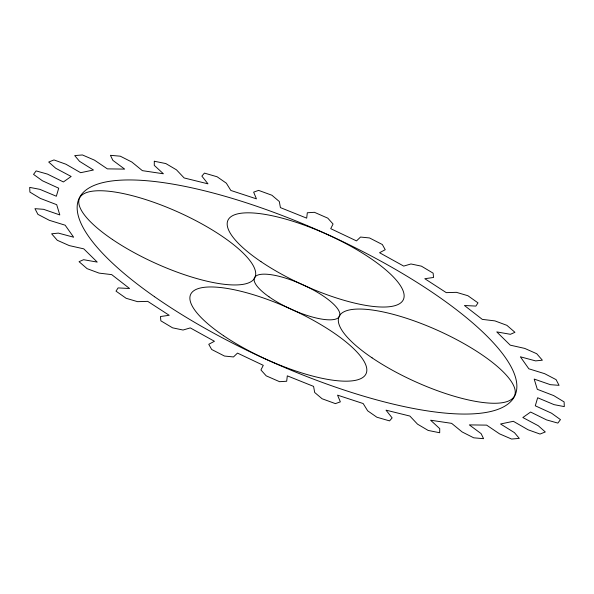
<?xml version="1.0" encoding="UTF-8"?>
<svg xmlns="http://www.w3.org/2000/svg" width="594" height="594" viewBox="0 0 594 594"><rect width="100%" height="100%" fill="white"/><g stroke="black" fill="none" stroke-linecap="round" stroke-linejoin="round"><path stroke-width="0.89" d="M154.314 161.249L154.262 165.37L163.402 173.782L142.367 170.649L131.846 162.036L120.278 156.185L110.432 155.324L112.882 160.373L124.666 169.104L107.365 168.874L94.446 160.135L82.44 154.96L74.71 155.591L79.551 161.353L93.458 170.01L80.65 172.698L65.904 164.211L53.98 159.942L48.701 162.036L55.725 168.258L71.154 176.477L63.395 181.957L47.461 174.101L36.137 170.909L33.539 174.384L42.449 180.791L58.709 188.201L56.341 196.243L39.917 189.352L29.7 187.392L29.893 192.085L40.288 198.396L56.69 204.685L59.808 214.931L43.614 209.318L34.942 208.665L37.919 214.375L49.354 220.322L65.162 225.2L73.641 237.206L58.39 233.108L51.641 233.798L57.276 240.273L69.246 245.589L83.776 248.856L97.238 262.095L83.591 259.697L79.061 261.694L87.103 268.659L99.087 273.114L111.702 274.621L129.566 288.506L118.117 287.912L116.008 291.134L126.106 298.277L137.578 301.67L147.728 301.358L169.208 315.295L160.462 316.52L160.863 320.827L172.579 327.836L183.034 330.034L190.28 327.903L214.441 341.275L208.769 344.282L211.664 349.48L224.487 356.051L233.472 356.949L237.496 353.103L263.276 365.332L260.937 369.973L266.201 375.839L279.566 381.69L286.687 381.244L287.31 375.846L313.587 386.39L314.686 392.478L322.082 398.752L335.402 403.623L340.355 401.856L337.555 395.144L363.172 403.549L367.656 410.81L376.871 417.218L389.567 420.894L392.129 417.886L386.018 410.157L409.867 416.052L417.537 424.168L428.163 430.435L439.686 432.751L439.738 428.63L430.598 420.218L451.633 423.351L462.154 431.964L473.722 437.815L483.568 438.676L481.118 433.627L469.334 424.896L486.635 425.126L499.554 433.865L511.56 439.04L519.29 438.409L514.449 432.647L500.542 423.99L513.35 421.302L528.096 429.789L540.02 434.058L545.299 431.964L538.275 425.742L522.846 417.523L530.605 412.043L546.539 419.899L557.863 423.091L560.461 419.616L551.551 413.209L535.291 405.799L537.659 397.757L554.083 404.648L564.3 406.608L564.107 401.915L553.712 395.604L537.31 389.315L534.192 379.069L550.386 384.682L559.058 385.335L556.081 379.625L544.646 373.678L528.838 368.8L520.359 356.794L535.61 360.892L542.359 360.202L536.724 353.727L524.754 348.411L510.224 345.144L496.762 331.905L510.409 334.303L514.939 332.306L506.897 325.341L494.913 320.886L482.298 319.379L464.434 305.494L475.883 306.088L477.992 302.866L467.894 295.723L456.422 292.33L446.272 292.642L424.792 278.705L433.538 277.48L433.137 273.173L421.421 266.164L410.966 263.966L403.72 266.097L379.559 252.725L385.231 249.718L382.336 244.52L369.513 237.949L360.528 237.051L356.504 240.897L330.724 228.668L333.063 224.027L327.799 218.161L314.434 212.31L307.313 212.756L306.69 218.154L280.413 207.61L279.314 201.522L271.918 195.248L258.598 190.377L253.645 192.144L256.445 198.856L230.828 190.451L226.344 183.19L217.129 176.782L204.433 173.106L201.871 176.114L207.982 183.843L184.133 177.948L176.463 169.832L165.837 163.565L154.314 161.249M260.959 261.635A96.258 27.985 24.3 0 0 403.237 299.851A96.258 27.985 24.3 0 0 282.759 218.302A96.258 27.985 24.3 0 0 260.959 261.635M112.533 239.553A96.258 27.985 24.3 0 0 254.811 277.769A96.258 27.985 24.3 0 0 134.333 196.22A96.258 27.985 24.3 0 0 112.533 239.553M223.656 335.773A96.258 27.985 24.3 0 0 365.934 373.99A96.258 27.985 24.3 0 0 245.456 292.441A96.258 27.985 24.3 0 0 223.656 335.773M372.082 357.855A96.258 27.985 24.3 0 0 514.359 396.072A96.258 27.985 24.3 0 0 393.881 314.523A96.258 27.985 24.3 0 0 372.082 357.855M154.551 296.733A239.189 69.535 24.3 0 0 513.268 398.515A239.189 69.535 24.3 0 0 223.181 195.753A239.189 69.535 24.3 0 0 154.551 296.733M268.978 296.785A46.674 13.565 24.3 0 0 339.144 316.884A46.674 13.565 24.3 0 0 282.878 277.324A46.674 13.565 24.3 0 0 268.978 296.785"/></g></svg>
